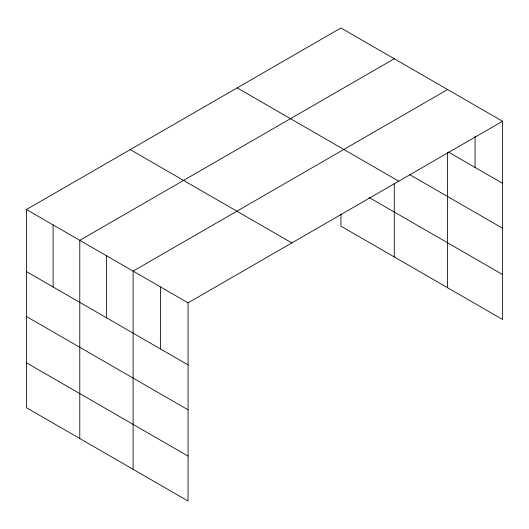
<?xml version="1.0" encoding="UTF-8"?>
<svg xmlns="http://www.w3.org/2000/svg" width="529" height="529" viewBox="0 0 529 529"><rect width="100%" height="100%" fill="white"/><g stroke="black" fill="none" stroke-linecap="round" stroke-linejoin="round"><path stroke-width="0.79" d="M447.607 152.405L447.607 287.736M26.45 209.537L188.059 302.839L188.059 501.036L26.45 407.733L26.45 209.537L340.941 27.964L502.55 121.267L502.55 319.463L340.941 226.161L340.941 213.908M394.277 58.759L79.78 240.325L79.78 438.521M447.607 89.546L133.11 271.119L133.11 469.309M188.059 302.839L502.55 121.267M448.308 151.995L502.55 183.312M409.711 174.643L502.55 228.244M237.164 87.887L398.767 181.189M369.011 197.436L502.55 274.531M130.233 149.621L291.836 242.923M26.45 271.582L188.059 364.884M26.45 316.507L188.059 409.81M26.45 362.801L188.059 456.104M475.075 136.429L475.075 167.448M394.277 183.596L394.277 256.949M160.585 286.976L160.585 349.021M106.448 255.725L106.448 317.764M53.118 224.931L53.118 286.976"/></g></svg>
